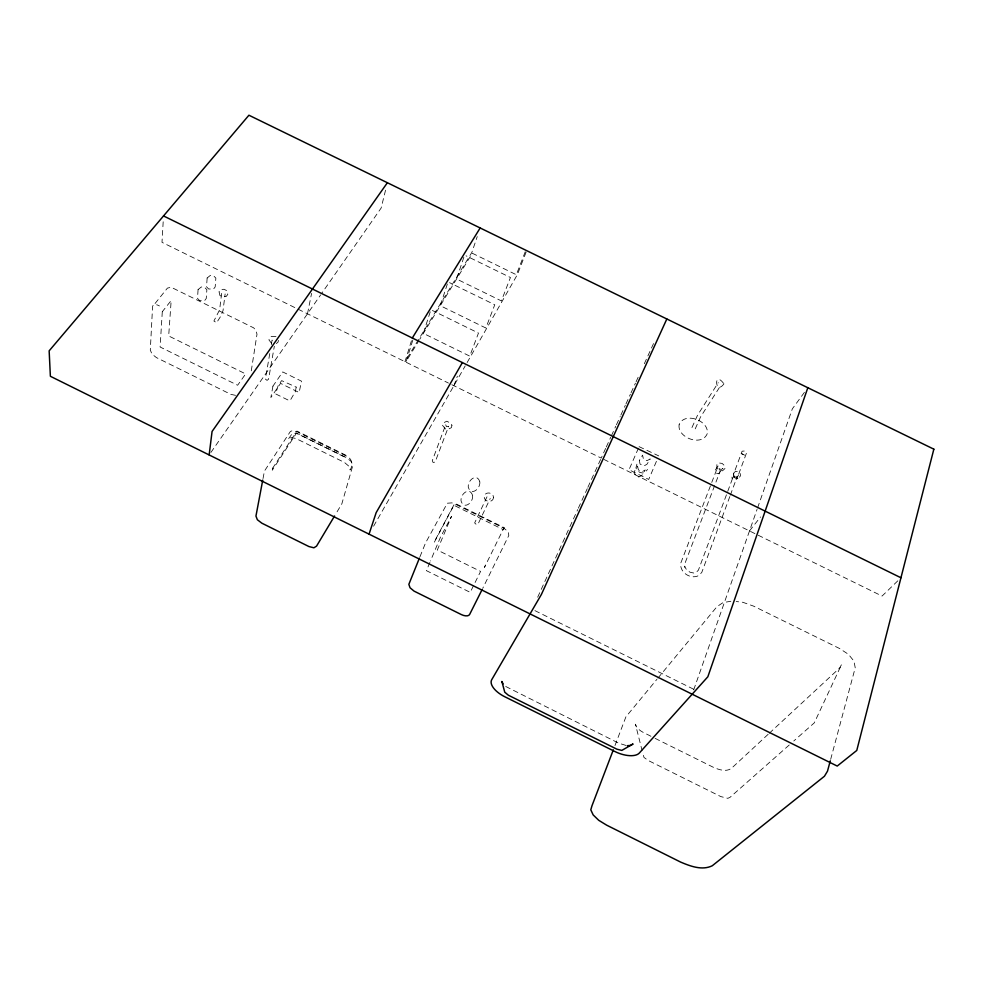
<?xml version="1.0" encoding="UTF-8"?>
<svg xmlns="http://www.w3.org/2000/svg" width="983" height="983" viewBox="0 0 983 983"><rect width="100%" height="100%" fill="white"/><g stroke="black" fill="none" stroke-linecap="round" stroke-linejoin="round"><path stroke-width="0.74" stroke-dasharray="4.92 3.69" d="M163.178 221.802L161.998 242.334L448.445 383.051M221.63 293.389L219.627 309.792L213.913 320.999L216.592 322.78L220.954 315.875L223.03 310.579L225.132 293.942M251.279 370.824L257.005 334.122L255.58 329.895L253.602 327.818L171.14 287.245L167.417 288.117L153.139 305.885M269.76 353.573L265.385 379.057L267.044 380.396L268.568 379.192L274.331 346.249M271.308 344.591L272.07 340.093L272.967 341.261M263.026 478.574L264.439 471.078L290.39 431.451L292.172 430.763L297.296 431.881L346.262 456.063C352.123 458.336 353.376 464.873 350.132 470.009L348.732 466.102L344.492 462.465L295.871 438.455L290.968 437.57L288.166 439.389L292.012 433.859L296.092 433.356L298.685 434.13L347.171 458.078L351.398 461.715L352.786 465.623L341.838 503.837L335.35 514.674M307.482 313.798L311.586 293.389M385.545 190.186L381.134 208.052L321.502 293.659M830.672 759.343L855.222 667.752L853.944 661.092L848.452 654.322L839.568 648.51L753.617 606.142L742.902 602.296L736.181 601.522M278.496 340.425L277.968 342.256L276.297 343.546M411.435 340.794L404.984 361.695L471.889 252.361L477.246 236.571M412.786 340.155L406.163 361.486L418.918 340.622M430.21 311.844L423.354 333.372L469.763 356.129L478.475 333.065L432.385 310.481M447.351 284.001L440.273 305.688L485.86 328.015L494.756 304.767L449.538 282.649M463.865 257.165L456.579 279L501.367 300.896L510.435 277.501L466.028 255.813M693.703 689.882L757.057 509.391M757.561 507.953L792.359 408.805L805.249 391.234M453.888 385.717L457.378 376.194M729.816 496.587L701.764 572.45L698.667 575.583C690.471 579.773 679.339 572.29 680.801 563.05L716.791 469.309L719.052 468.891L720.306 470.697L684.696 564.033L684.868 567.228L684.647 566.589L686.638 569.845L689.931 572.18L693.691 573.028L696.234 572.364L698.397 570.177L733.859 474.9M730.344 495.162L737.225 476.546M614.977 745.519L625.913 716.84L656.927 679.314M525.241 251.746L516.333 274.736L472.319 253.258L419.716 339.319M526.138 252.053L517.402 274.576L465.979 364.546M419.962 556.759L425.528 542.985L447.302 503.222L451.922 502.878L454.687 503.874L503.849 528.154L508.162 531.705L508.813 535.452L482.702 588.399M429.915 562.362L426.438 570.668L470.206 592.356L480.589 571.418L437.324 550.013L451.516 516.321L440.347 537.443L430.493 560.986M695.227 428.846L700.572 416.939L721.362 384.488M656.411 461.359L648.719 479.446L629.009 469.763L638.508 448.015M691.971 427.544L697.525 415.244L718.266 382.62M487.003 496.82L474.642 522.944L476.03 524.222L477.836 524.517L490.247 498.418M537.676 597.209L577.709 509.575M578.348 508.174L587.244 488.698M587.871 487.31L600.576 459.491M605.651 448.383L601.215 458.103L449.809 383.714M606.29 446.995L610.726 437.275M611.365 435.887L615.8 426.167M616.439 424.779L620.236 416.46M620.875 415.072L625.311 405.352M625.95 403.964L630.386 394.244M631.012 392.856L635.448 383.137M636.087 381.748L639.257 374.806M644.332 363.71L653.842 342.883M485.356 565.495L484.422 567.412L504.107 527.613L454.785 503.259L434.978 540.564L434.154 542.53L453.937 505.274L503.149 529.579L504.107 527.613M373.601 526.2L465.229 365.873M639.097 446.651L658.721 455.891M636.898 464.197L635.927 467.908L637.205 470.402L639.626 472.282L642.526 473.02L645.131 472.43L647.527 469.407M210.915 452.426L320.63 294.912M734.043 476.141L732.163 478.746L731.954 477.038L734.055 472.639L735.665 471.299L738.221 471.668L740.224 473.536L740.494 475.797L739.474 477.197M738.466 475.108L735.579 480.417L737.864 478.549L735.309 478.18L733.306 476.313M749.488 530.931L760.535 516.96M657.897 678.147L717.012 606.609L723.07 602.591L730.861 601.277M897.811 580.818L882.07 596.067L603.967 459.442M768.141 734.313L731.241 768.534C725.773 772.146 718.929 769.689 713.461 767.342L652.294 736.967M769.259 733.281L839.703 667.961L841.62 664.397L814.28 722.874L793.785 740.985M789.226 745.016L730 797.348L727.838 798.319L720.846 796.599L648.178 760.461L643.988 757.438L642.477 752.032M235.551 395.35L230.882 394.367L156.395 357.579L151.996 354.089L150.301 350.059L152.537 307.47A6.832 3.735 37.8 0 1 159.443 305.934M626.036 745.458L618.688 743.16L505.594 686.404M276.002 336.641L271.234 336.395L269.563 337.673L268.961 339.934L271.517 343.3M534.912 610.627L693.887 689.353M650.93 736.292C645.389 733.121 637.463 731.045 635.423 724.213L642.096 750.57M296.227 387.118L295.305 391.652L290.231 400.376L289.285 400.634L275.645 393.913L278.091 385.791L281.63 380.618L296.227 387.118M733.379 474.666L734.608 477.025L737.705 476.792L746.392 453.298L745.2 450.939L742.116 451.209L733.379 474.666M162.293 311.709L160.106 346.999L237.628 385.25L245.664 373.921L168.683 335.953L171.165 300.552L162.293 311.709M723.93 383.849C715.059 396.124 713.375 369.301 723.93 383.849M639.294 460.536L640.08 464.087L643.902 465.967L646.937 464.283L650.255 458.914L647.207 460.597L645.106 460.056L643.349 458.705L642.563 455.141L639.294 460.536M637.574 466.175L638.36 469.763L640.117 471.127L642.231 471.668L645.29 469.96L641.997 475.293L638.95 477.001L636.849 476.46L634.182 473.302L634.33 471.521L637.574 466.175M198.075 289.592L197.509 298.414L199.635 300.601L204.587 300.638L206.246 298.488L206.872 289.69L204.734 287.503L201.318 286.962L198.075 289.592M207.143 277.992L206.528 286.827L208.642 288.99L213.544 289.039L215.179 286.925L215.855 278.115L213.716 275.953L210.337 275.412L207.143 277.992M219.086 291.853L219.922 295.502L222.908 296.977L226.176 296.497L227.798 294.372L226.962 290.722L223.977 289.26L220.72 289.727L219.086 291.853M272.93 386.172L270.866 397.55L280.56 383.37L299.127 392.524L301.498 381.183L282.711 371.918L272.93 386.172M679.106 424.803C677.201 437.828 702.022 446.896 707.244 433.663C709.493 420.491 684.217 411.312 679.106 424.803M451.934 425.32L451.43 427.642L447.695 429.46L445.311 428.846L442.547 425.369L443.05 423.046L446.786 421.24L451.05 423.341L451.934 425.32M445.692 424.803L446.528 426.683L448.653 426.266L435.137 462.047L433.085 462.477L432.299 460.646L445.692 424.803M272.684 468.129L272.266 470.267L296.424 433.22L345.426 457.427L346.016 455.301L296.891 431.033L272.684 468.129M493.478 497.287C493.417 503.063 484.361 502.399 484.189 497.017C484.263 491.254 493.294 491.93 493.478 497.287M479.851 481.953C480.404 489.178 470.906 496.341 468.252 487.089C467.662 479.778 477.16 472.725 479.851 481.953M472.651 495.702C473.228 502.989 463.607 510.116 461.015 500.814C460.4 493.441 470.021 486.425 472.651 495.702M716.902 464.627L716.816 468.031L719.298 470.365L722.505 470.82L724.95 468.572L724.631 465.745L722.136 463.423L718.942 462.956L716.902 464.627M718.106 466.003L715.12 470.279L715.317 471.963L716.791 473.351L718.708 473.634L722.935 468.363L721.706 469.37L719.789 469.088L718.29 467.699L718.106 466.003M744.635 455.166L741.612 453.691L744.635 455.166"/><path stroke-width="1.47" d="M209.158 454.945L212.07 431.463L387.388 182.727M262.744 480.073L255.949 516.075L257.374 519.749L261.834 523.177L308.92 546.548L313.896 547.789L316.538 546.143L334.564 515.989M830.279 760.817L827.502 771.163L824.442 776.251L712.27 865.753C702.083 870.729 690.373 866.183 680.666 862.103L606.658 825.167L598.745 820.314L593.179 814.932L590.795 809.832L591.987 805.753L613.331 749.832M369.055 534.15L376.157 512.647L462.379 362.58M807.829 387.72L707.846 676.771L639.355 753.015A20.385 9.572 22.3 0 1 614.866 751.504L504.721 696.714A20.127 9.621 24.9 0 1 491.758 679.634L541.412 594.42L666.83 318.984M419.409 558.135L408.854 584.32L410.034 587.76L414.052 591.115L461.297 614.547A7.446 3.797 26.5 0 0 469.628 614.461L482.014 589.775M412.307 338.005L480.159 227.97M627.314 745.692L630.521 745.421L633.052 743.984L621.834 750.398L616.919 749.206L508.309 695.19L504.746 692.179L501.883 681.477L503.087 683.922M163.522 215.941L900.956 577.771M933.85 449.17L856.771 750.459L837.221 766.064L50.379 376.292L49.15 350.845L248.92 115.22L933.85 449.17"/></g></svg>
